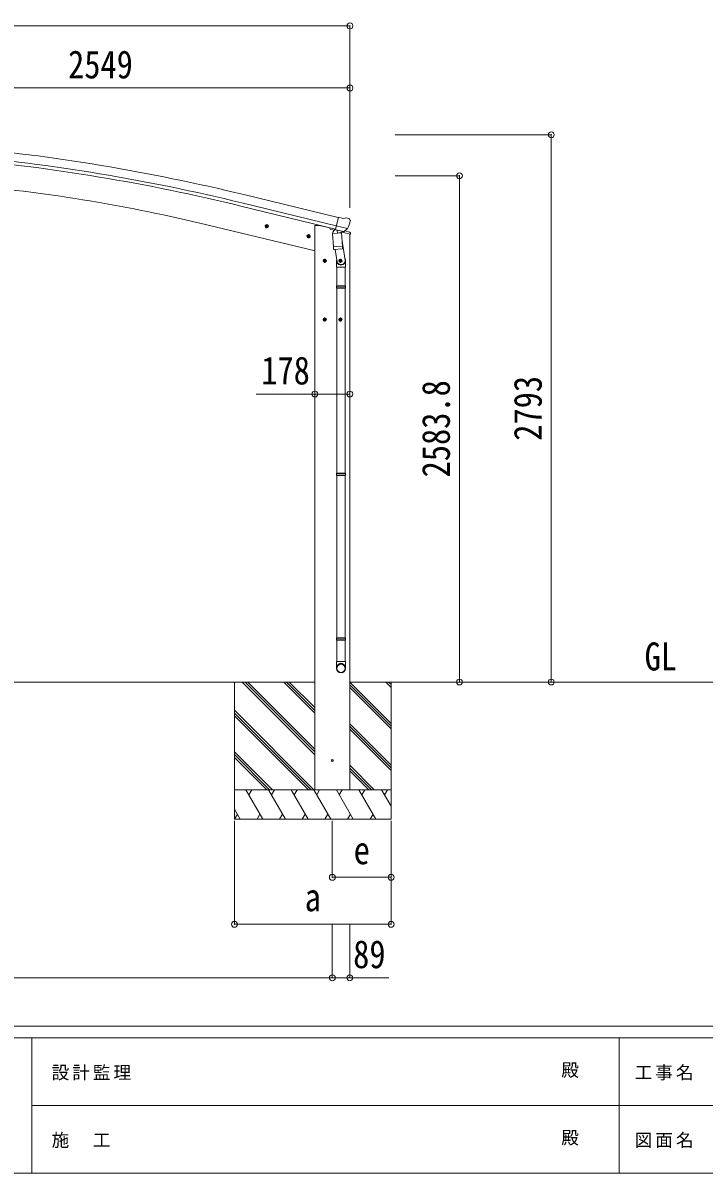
# Model space of a CAD drawing. Units: millimetres at full size, sheet at 1:30. Extents: x -8385 to 8479, y -5853 to 5787.
# Drawn here: x -3447 to 31, y -5853 to 16 of the extents above; entities that cross this region are included whole.
import ezdxf
from ezdxf.enums import TextEntityAlignment as Align

# ---------------------------------------------------------------- set-up
doc = ezdxf.new("R2010")
doc.units = ezdxf.units.MM
doc.header["$LTSCALE"] = 30
doc.header["$PDMODE"] = 32
doc.header["$PDSIZE"] = 30
for name, color, linetype, lineweight in [('0-0_0', 7, 'Continuous', 9), ('0-1_本体', 4, 'Continuous', 9), ('0-2_部品', 7, 'Continuous', 9), ('0-A_寸法', 6, 'Continuous', 9), ('F-0_240', 7, 'Continuous', 9)]:
    doc.layers.add(name, color=color, linetype=linetype, lineweight=lineweight)
doc.styles.add('ＭＳ ゴシック', font='')
doc.styles.get('ＭＳ ゴシック').set_extended_font_data('MS Gothic')

msp = doc.modelspace()

# ---------------------------------------------------------------- linework, layer by layer
at = {"layer": '0-0_0', "color": 6}
for p, q in [((-749.06, -3347.25), (-749.06, -554.3)), ((-1218.07, -763.45), (-1218.07, -3347.25))]:
    msp.add_line(p, q, dxfattribs=at)
at = {"layer": '0-0_0'}
for p, q in [((-1955.34, -3347.3), (-4541.79, -3347.3)), ((-2367.34, -3347.25), (-2367.34, -4047.25)), ((-1956.34, -3718.26), (-2327.35, -3347.25)), ((-1956.34, -3704.11), (-2313.21, -3347.25)), ((-1956.34, -3689.97), (-2299.07, -3347.25)), ((-1956.34, -3506.13), (-2115.22, -3347.25)), ((-1956.34, -3491.98), (-2101.08, -3347.25)), ((-1956.34, -3477.84), (-2086.94, -3347.25)), ((-1567.34, -3558.47), (-1778.34, -3347.48)), ((-1567.34, -3572.62), (-1778.34, -3361.62)), ((-1567.34, -3586.76), (-1778.34, -3375.76)), ((172.31, -3347.3), (-1777.34, -3347.3)), ((-1567.34, -3374.63), (-1594.72, -3347.25)), ((-1567.34, -3360.49), (-1580.58, -3347.25)), ((-1567.34, -3347.3), (-1567.34, -4047.25)), ((-1961.2, -3897.25), (-2367.34, -3491.11)), ((-1975.34, -3897.25), (-2367.34, -3505.25)), ((-1989.48, -3897.25), (-2367.34, -3519.39)), ((-1567.34, -3770.61), (-1778.34, -3559.61)), ((-1567.34, -3784.75), (-1778.34, -3573.75)), ((-1567.34, -3798.89), (-1778.34, -3587.89)), ((-2173.33, -3897.25), (-2367.34, -3703.24)), ((-2187.47, -3897.25), (-2367.34, -3717.38)), ((-2201.61, -3897.25), (-2367.34, -3731.52)), ((-1652.83, -3897.25), (-1778.34, -3771.74)), ((-1666.97, -3897.25), (-1778.34, -3785.88)), ((-1681.11, -3897.25), (-1778.34, -3800.02)), ((-2367.34, -3897.25), (-1567.34, -3897.25)), ((-2221.96, -4047.25), (-2308.56, -3897.25)), ((-2293.56, -3923.23), (-2278.56, -3897.25)), ((-2106.49, -4047.25), (-2193.09, -3897.25)), ((-2163.09, -3897.25), (-2178.09, -3923.23)), ((-1991.02, -4047.25), (-2077.62, -3897.25)), ((-2062.62, -3923.23), (-2047.62, -3897.25)), ((-1875.55, -4047.25), (-1962.15, -3897.25)), ((-1956.34, -3897.25), (-1778.34, -3897.25)), ((-1947.15, -3923.23), (-1932.15, -3897.25)), ((-1760.08, -4047.25), (-1846.68, -3897.25)), ((-1831.68, -3923.23), (-1816.68, -3897.25)), ((-1644.61, -4047.25), (-1731.21, -3897.25)), ((-1716.21, -3923.23), (-1701.21, -3897.25)), ((-1567.34, -3981.08), (-1615.74, -3897.25)), ((-1600.74, -3923.23), (-1585.74, -3897.25)), ((-2337.43, -4047.25), (-2367.34, -3995.44)), ((-2352.43, -4021.27), (-2367.34, -4047.1)), ((-1567.34, -4047.25), (-2367.34, -4047.25)), ((-2236.96, -4021.27), (-2251.95, -4047.25)), ((-2121.48, -4021.27), (-2136.48, -4047.25)), ((-2006.01, -4021.27), (-2021.01, -4047.25)), ((-1890.54, -4021.27), (-1905.54, -4047.25)), ((-1775.07, -4021.27), (-1790.07, -4047.25)), ((-1659.6, -4021.27), (-1674.6, -4047.25))]:
    msp.add_line(p, q, dxfattribs=at)
msp.add_circle((-1867.34, -3747.25), 5, dxfattribs=at)
at = {"layer": '0-1_本体'}
for p, q in [((-1836.81, -977.1), (-2319.68, -859.62)), ((-1850.82, -1035.44), (-2333.87, -917.92)), ((-1846.88, -1019.07), (-2329.89, -901.55)), ((-2543.5, -1006.05), (-1955.34, -1147.26)), ((-1956.34, -1017.25), (-1956.34, -3897.25)), ((-1956.34, -1017.25), (-1932.34, -1017.25)), ((-1880.33, -1029.73), (-1932.34, -1017.25)), ((-1778.34, -3897.25), (-1778.34, -1060.69))]:
    msp.add_line(p, q, dxfattribs=at)
at = {"layer": '0-1_本体', "color": 6}
msp.add_line((-1956.34, -1877.43), (-1778.34, -1877.43), dxfattribs=at)
at = {"layer": '0-1_本体'}
for centre, radius, start, end in [((-4691.05, -10606.09), 10030.81, 76.32536, 84.82535), ((-4691.05, -10606.09), 9970.81, 76.32536, 84.82535), ((-4691.05, -10606.09), 9987.65, 76.32536, 84.82535), ((-4457.78, -8996.32), 8216.38, 76.52718, 85.05417)]:
    msp.add_arc(centre, radius, start, end, dxfattribs=at)
at = {"layer": '0-2_部品'}
for p, q in [((-1810.41, -981.36), (-1836.34, -975.14)), ((-1810.41, -981.36), (-1797.15, -978.66)), ((-1782.67, -981.85), (-1795.85, -978.69)), ((-1779.57, -984.1), (-1775.71, -990.4)), ((-1775.35, -992.68), (-1775.63, -993.83)), ((-2192.91, -1023.48), (-2212.36, -1018.81)), ((-2209.94, -1019.39), (-2204.77, -1013.95)), ((-2207.8, -1026.59), (-2209.94, -1019.39)), ((-2204.97, -1030.87), (-2200.3, -1011.42)), ((-2204.77, -1013.95), (-2197.47, -1015.7)), ((-2197.47, -1015.7), (-2195.34, -1022.9)), ((-1879.33, -1028.5), (-1879.33, -1032.26)), ((-1856.36, -1041.72), (-1875.5, -1037.12)), ((-1866.48, -1058.54), (-1820.79, -1055.34)), ((-1852.06, -1036.77), (-1865.38, -1052.09)), ((-1865.38, -1052.09), (-1864.93, -1058.43)), ((-1851.12, -1036.7), (-1852.06, -1036.77)), ((-1848.04, -1039.18), (-1849.57, -1038.81)), ((-1811.33, -1047.99), (-1848.04, -1039.18)), ((-1789.41, -1032.98), (-1846.91, -1019.18)), ((-1842.08, -1041), (-1841.06, -1055.61)), ((-1813.87, -1050), (-1839.69, -1056.43)), ((-1822.57, -1052.16), (-1822.34, -1055.45)), ((-1820.79, -1055.34), (-1816.12, -1122.18)), ((-1774.78, -1061.3), (-1817.8, -1050.98)), ((-1808.97, -1048.46), (-1816.49, -1046.66)), ((-1813.17, -1048.22), (-1813.12, -1048.96)), ((-1809.8, -1048.36), (-1811.33, -1047.99)), ((-1806.26, -1047.89), (-1789.88, -1033.4)), ((-1803.23, -1045.22), (-1777.08, -1051.5)), ((-1774.78, -1054.41), (-1774.78, -1061.3)), ((-1978.99, -1074.84), (-1998.44, -1070.17)), ((-1996.01, -1070.75), (-1990.85, -1065.31)), ((-1993.88, -1077.95), (-1996.01, -1070.75)), ((-1991.05, -1082.23), (-1986.38, -1062.78)), ((-1990.85, -1065.31), (-1983.55, -1067.06)), ((-1983.55, -1067.06), (-1981.42, -1074.25)), ((-1861.81, -1125.38), (-1866.48, -1058.54)), ((-1817.85, -1097.41), (-1801.94, -1193.58)), ((-1861.81, -1125.38), (-1816.12, -1122.18)), ((-1861.79, -1125.37), (-1860.91, -1138.07)), ((-1817.1, -1136.78), (-1858.8, -1139.7)), ((-1853.37, -1139.32), (-1842.64, -1202.91)), ((-1815.26, -1134.65), (-1816.13, -1122.18)), ((-1815.65, -1136), (-1815.65, -1136)), ((-1916.42, -1197.48), (-1896.42, -1197.48)), ((-1912.92, -1193.73), (-1906.42, -1189.98)), ((-1906.42, -1207.48), (-1906.42, -1187.48)), ((-1906.42, -1189.98), (-1899.92, -1193.73)), ((-1899.92, -1201.23), (-1906.42, -1204.99)), ((-1899.92, -1193.73), (-1899.92, -1201.23)), ((-1845.79, -1196.09), (-1845.79, -1230.75)), ((-1845.79, -1230.75), (-1799.79, -1230.75)), ((-1843.79, -1230.75), (-1843.79, -1324.75)), ((-1836.42, -1197.48), (-1816.42, -1197.48)), ((-1832.92, -1193.73), (-1826.42, -1189.98)), ((-1826.42, -1207.48), (-1826.42, -1187.48)), ((-1826.42, -1189.98), (-1819.92, -1193.73)), ((-1819.92, -1201.23), (-1826.42, -1204.99)), ((-1819.92, -1193.73), (-1819.92, -1201.23)), ((-1801.79, -1230.75), (-1801.79, -1324.75)), ((-1799.79, -1230.75), (-1799.79, -1196.39)), ((-1845.79, -1326.75), (-1844.79, -1324.75)), ((-1845.79, -1326.75), (-1799.79, -1326.75)), ((-1845.79, -1326.75), (-1845.79, -1334.75)), ((-1845.79, -1334.75), (-1799.79, -1334.75)), ((-1845.79, -1334.75), (-1844.79, -1336.75)), ((-1844.79, -1324.75), (-1800.79, -1324.75)), ((-1844.79, -1336.75), (-1800.79, -1336.75)), ((-1843.79, -1336.75), (-1843.79, -2280.93)), ((-1801.79, -1336.75), (-1801.79, -2280.93)), ((-1799.79, -1326.75), (-1800.79, -1324.75)), ((-1916.42, -1497.48), (-1896.42, -1497.48)), ((-1912.92, -1493.73), (-1906.42, -1489.98)), ((-1906.42, -1507.48), (-1906.42, -1487.48)), ((-1906.42, -1489.98), (-1899.92, -1493.73)), ((-1899.92, -1501.23), (-1906.42, -1504.99)), ((-1899.92, -1493.73), (-1899.92, -1501.23)), ((-1836.42, -1497.48), (-1816.42, -1497.48)), ((-1832.92, -1493.73), (-1826.42, -1489.98)), ((-1826.42, -1507.48), (-1826.42, -1487.48)), ((-1826.42, -1489.98), (-1819.92, -1493.73)), ((-1819.92, -1501.23), (-1826.42, -1504.99)), ((-1819.92, -1493.73), (-1819.92, -1501.23)), ((-1845.79, -2282.93), (-1844.79, -2280.93)), ((-1845.79, -2282.93), (-1799.79, -2282.93)), ((-1845.79, -2282.93), (-1845.79, -2290.93)), ((-1844.79, -2280.93), (-1800.79, -2280.93)), ((-1799.79, -2282.93), (-1800.79, -2280.93)), ((-1845.79, -2290.93), (-1799.79, -2290.93)), ((-1845.79, -2290.93), (-1844.79, -2292.93)), ((-1844.79, -2292.93), (-1800.79, -2292.93)), ((-1843.79, -2292.93), (-1843.79, -3121.12)), ((-1801.79, -2292.93), (-1801.79, -3121.12)), ((-1845.79, -3123.12), (-1844.79, -3121.12)), ((-1845.79, -3123.12), (-1799.79, -3123.12)), ((-1845.79, -3123.12), (-1845.79, -3131.12)), ((-1845.79, -3131.12), (-1799.79, -3131.12)), ((-1845.79, -3131.12), (-1844.79, -3133.12)), ((-1844.79, -3121.12), (-1800.79, -3121.12)), ((-1844.79, -3133.12), (-1800.79, -3133.12)), ((-1843.79, -3133.12), (-1843.79, -3243.12)), ((-1801.79, -3133.12), (-1801.79, -3243.12)), ((-1799.79, -3123.12), (-1800.79, -3121.12)), ((-1845.79, -3277.26), (-1845.79, -3243.12)), ((-1845.79, -3243.12), (-1799.79, -3243.12)), ((-1799.79, -3277.26), (-1799.79, -3243.12))]:
    msp.add_line(p, q, dxfattribs=at)
for points in [[(-1841.77, -1040.59), (-1851.49, -1038.25), (-1836.34, -975.14)], [(-2195.34, -1022.9), (-2200.51, -1028.34), (-2207.8, -1026.59)], [(-1841.77, -1040.59), (-1841.53, -1040.74), (-1816.76, -1046.68), (-1816.49, -1046.66)], [(-1789.13, -1032.41), (-1789.72, -1033.25), (-1789.88, -1033.4)], [(-1981.42, -1074.25), (-1986.58, -1079.7), (-1993.88, -1077.95)], [(-1906.42, -1204.99), (-1912.92, -1201.23), (-1912.92, -1193.73)], [(-1826.42, -1204.99), (-1832.92, -1201.23), (-1832.92, -1193.73)], [(-1799.79, -1326.75), (-1799.79, -1334.75), (-1800.79, -1336.75)], [(-1906.42, -1504.99), (-1912.92, -1501.23), (-1912.92, -1493.73)], [(-1826.42, -1504.99), (-1832.92, -1501.23), (-1832.92, -1493.73)], [(-1799.79, -2282.93), (-1799.79, -2290.93), (-1800.79, -2292.93)], [(-1799.79, -3123.12), (-1799.79, -3131.12), (-1800.79, -3133.12)]]:
    msp.add_lwpolyline(points, dxfattribs=at)
for centre, radius in [((-2202.64, -1021.14), 8.5), ((-2202.64, -1021.14), 7.7), ((-2202.64, -1021.14), 6.5), ((-1988.72, -1072.5), 8.5), ((-1988.72, -1072.5), 7.7), ((-1988.72, -1072.5), 6.5), ((-1906.42, -1197.48), 8.5), ((-1906.42, -1197.48), 7.7), ((-1906.42, -1197.48), 6.5), ((-1826.42, -1197.48), 8.5), ((-1826.42, -1197.48), 7.7), ((-1826.42, -1197.48), 6.5), ((-1906.42, -1497.48), 8.5), ((-1906.42, -1497.48), 7.7), ((-1906.42, -1497.48), 6.5), ((-1826.42, -1497.48), 8.5), ((-1826.42, -1497.48), 7.7), ((-1826.42, -1497.48), 6.5)]:
    msp.add_circle(centre, radius, dxfattribs=at)
at = {"layer": '0-2_部品', "color": 4}
msp.add_circle((-1867.34, -3747.25), 4.5, dxfattribs=at)
at = {"layer": '0-2_部品'}
for centre, radius, start, end in [((-1796.55, -981.6), 3, 76.5, 101.5), ((-1972.43, -946.58), 202.4, 334.90875, 346.5), ((-1783.83, -986.71), 5, 31.5, 76.5), ((-1874.33, -1032.26), 5, 180, 256.5), ((-1849.45, -1038.32), 0.5, 221.23754, 256.5), ((-1842.68, -1041.08), 0.604, 7.79405, 79.40158), ((-1840.04, -1055.46), 1.03, 188.03431, 289.96103), ((-1814.12, -1049.03), 1, 284, 4), ((-1812.67, -1048.18), 0.5, 76.5, 184), ((-1809.69, -1047.87), 0.5, 256.5, 291.76246), ((-1777.78, -1054.41), 3, 0, 76.5), ((-1858.94, -1137.71), 2, 190.53157, 274), ((-1817.24, -1134.79), 2, 274, 322.59038), ((-1817.2, -1134.82), 1.95, 322.52234, 4.95983), ((-1829.79, -1196.39), 30, 0, 2.54858)]:
    msp.add_arc(centre, radius, start, end, dxfattribs=at)
for centre, major_axis, ratio, start_param, end_param in [((-1778.27, -991.96), (1.57, -2.57), 0.99628, 0.7835347, 1.5707963), ((-1808.27, -1045.54), (0.73, -2.92), 0.997631, 5.8041905, 5.8929484), ((-1808.3, -1045.41), (-2.63, 3.16), 0.650902, 2.1145521, 2.1873627), ((-1808.24, -1045.64), (0.73, -2.92), 0.997631, 5.965759, 6.7621801), ((-1822.79, -1196.09), (-23, 0), 0.996195, 6.0000678, 10.0103449), ((-1822.79, -1196.09), (-21, 0), 0.996195, 0.3319459, 3.3482706), ((-1822.79, -3275.52), (23, 0), 0.996195, 6.2831853, 9.424778), ((-1822.79, -3277.26), (23, 0), 0.996195, 6.2831853, 9.424778), ((-1822.79, -3277.26), (0, -23.43), 0.981806, 4.712389, 7.8539816)]:
    msp.add_ellipse(centre, major_axis=major_axis, ratio=ratio, start_param=start_param, end_param=end_param, dxfattribs=at)
msp.add_ellipse((-1822.79, -3277.26), major_axis=(-21, 0), ratio=0.996195, dxfattribs=at)
at = {"layer": '0-A_寸法'}
for p, q in [((-6891.34, 1.11), (-1777.34, 1.11)), ((-1777.34, 1.11), (-1777.34, -315.51)), ((-1777.34, -315.51), (-4326.34, -315.51)), ((-1777.34, -315.51), (-1777.34, -927.73)), ((-749.06, -554.3), (-1546.9, -554.3)), ((-1218.07, -763.45), (-1546.9, -763.45)), ((-1956.34, -1877.43), (-2256.34, -1877.43)), ((-1218.07, -3347.25), (-1546.9, -3347.25)), ((-749.06, -3347.25), (-1218.07, -3347.25)), ((-2367.09, -4583.61), (-2367.09, -4054.67)), ((-1867.34, -4343.63), (-1867.34, -4054.67)), ((-1567.09, -4583.61), (-1567.09, -4054.67)), ((-1567.09, -4343.63), (-1567.09, -4054.67)), ((-1867.34, -4343.63), (-1567.09, -4343.63)), ((-1567.09, -4583.61), (-2367.09, -4583.61)), ((-1867.34, -4856.34), (-1867.34, -4583.61)), ((-1778.34, -4856.34), (-1778.34, -4583.61)), ((-6801.34, -4856.34), (-1867.34, -4856.34)), ((-1867.34, -4856.34), (-1778.34, -4856.34)), ((-1778.34, -4856.34), (-1578.34, -4856.34))]:
    msp.add_line(p, q, dxfattribs=at)
for p in [(-1777.34, 1.11), (-1777.34, -315.51), (-749.06, -554.3), (-1218.07, -763.45), (-1956.34, -1877.43), (-1778.34, -1877.43), (-1218.07, -3347.25), (-749.06, -3347.25), (-1867.34, -4343.63), (-1567.09, -4343.63), (-2367.09, -4583.61), (-1567.09, -4583.61), (-1867.34, -4856.34), (-1778.34, -4856.34)]:
    msp.add_point(p, dxfattribs=at)
at = {"layer": 'F-0_240', "color": 5}
for p, q in [((-8385.45, -5102.66), (8054.55, -5102.66)), ((-8385.45, -5162.66), (5387.79, -5162.66)), ((-3402.21, -5162.66), (-3402.21, -5852.66)), ((-402.21, -5162.66), (-402.21, -5852.66)), ((-3402.21, -5507.66), (2747.79, -5507.66)), ((-8385.45, -5852.66), (8054.55, -5852.66))]:
    msp.add_line(p, q, dxfattribs=at)

# ---------------------------------------------------------------- texts
at = {"layer": '0-0_0', "style": 'ＭＳ ゴシック', "width": 0.85}
msp.add_text('GL', height=143, dxfattribs=at).set_placement((-272.44, -3330.93), align=Align.BOTTOM_LEFT)
at = {"layer": '0-A_寸法', "color": 7, "style": 'ＭＳ ゴシック', "width": 0.85}
for s, p in [('2549', (-3216.84, -309.51)), ('178', (-2230.09, -1871.43)), ('e', (-1758.34, -4319.63)), ('a', (-2008.34, -4559.61)), ('89', (-1760.84, -4850.34))]:
    msp.add_text(s, height=143, dxfattribs=at).set_placement(p, align=Align.BOTTOM_LEFT)
for s, p in [('2583.8', (-1224.07, -2302.85)), ('2793', (-755.06, -2115.77))]:
    msp.add_text(s, height=143, rotation=90, dxfattribs=at).set_placement(p, align=Align.BOTTOM_LEFT)
at = {"layer": 'F-0_240', "style": 'ＭＳ ゴシック'}
for p in [(-697.92, -5380.16), (-697.92, -5725.16)]:
    msp.add_text('殿', height=65.98, dxfattribs=at).set_placement(p, align=Align.BOTTOM_LEFT)
at = {"layer": 'F-0_240', "char_height": 65.98, "attachment_point": 7, "style": 'ＭＳ ゴシック'}
for s, insert in [('\\T1.17;設計監理', (-3300.89, -5380.16)), ('\\T1.17;工事名', (-323.11, -5380.16)), ('\\T1.17;施\u3000工', (-3300.89, -5725.16)), ('\\T1.17;図面名', (-323.11, -5725.16))]:
    msp.add_mtext(s, dxfattribs=dict(at, insert=insert))

doc.saveas('drawing.dxf')
